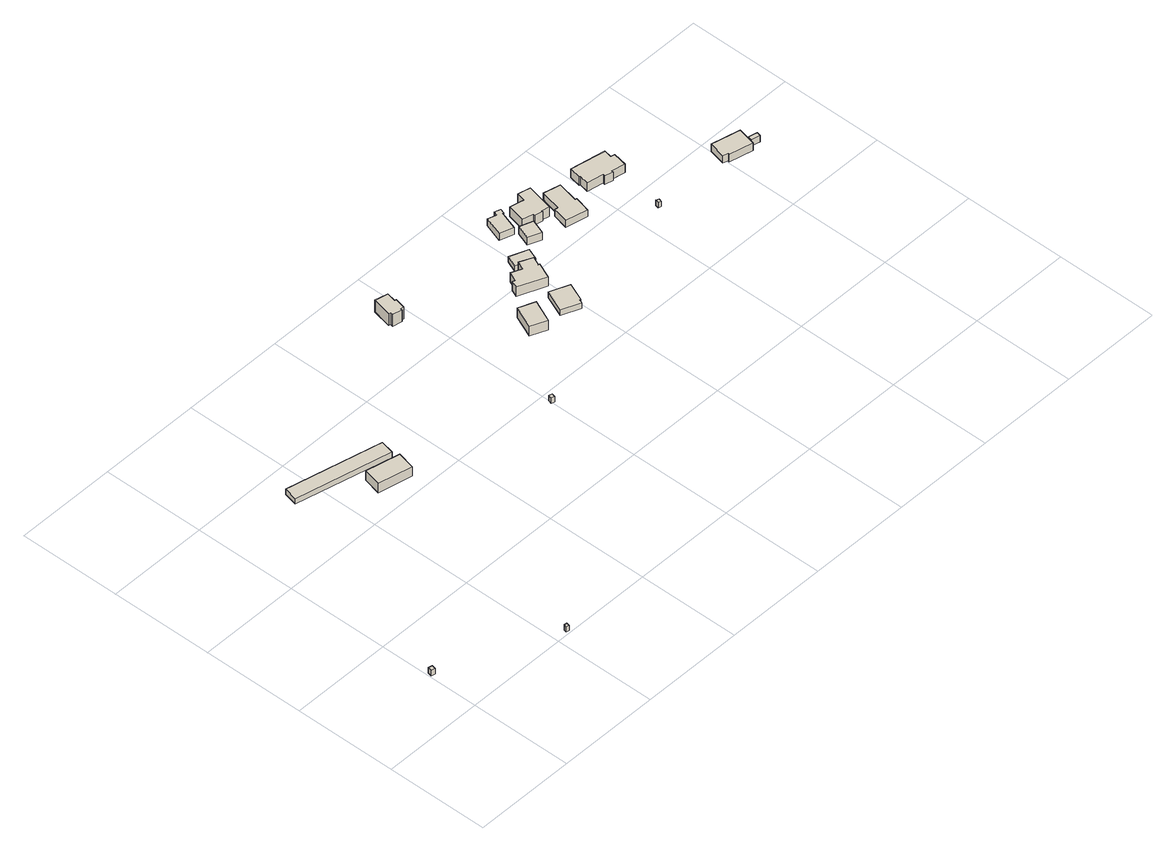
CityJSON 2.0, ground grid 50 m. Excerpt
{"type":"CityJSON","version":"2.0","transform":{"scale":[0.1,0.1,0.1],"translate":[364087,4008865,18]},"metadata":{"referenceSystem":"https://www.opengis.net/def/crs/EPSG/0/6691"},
"CityObjects":{
"building1":{"type":"Building","attributes":{"枝番":1,"利根川水系渡良瀬川洪水浸水想定区域（計画規模）.規模":"L1","利根川水系渡良瀬川洪水浸水想定区域（計画規模）.浸水ランク":"1","利根川水系渡良瀬川洪水浸水想定区域（計画規模）.浸水深":0.07,"利根川水系渡良瀬川洪水浸水想定区域（想定最大規模）.規模":"L2","利根川水系渡良瀬川洪水浸水想定区域（想定最大規模）.浸水ランク":"2","利根川水系渡良瀬川洪水浸水想定区域（想定最大規模）.浸水深":1.53,"利根川水系渡良瀬川洪水浸水想定区域（想定最大規模）.継続時間":39.6,"利根川水系利根川洪水浸水想定区域（計画規模）.規模":"L1","利根川水系利根川洪水浸水想定区域（計画規模）.浸水ランク":"3","利根川水系利根川洪水浸水想定区域（計画規模）.浸水深":3.94,"利根川水系利根川洪水浸水想定区域（想定最大規模）.規模":"L2","利根川水系利根川洪水浸水想定区域（想定最大規模）.浸水ランク":"4","利根川水系利根川洪水浸水想定区域（想定最大規模）.浸水深":5.42,"BuildingDetails.prefecture":"10","BuildingDetails.city":"10207"},"geometry":[{"type":"Solid","lod":"1","boundaries":[[[[0,1,2,3]],[[2,4,5,3]],[[1,6,4,2]],[[0,7,6,1]],[[3,5,7,0]],[[4,6,7,5]]]]}]},
"building2":{"type":"Building","attributes":{"枝番":1,"利根川水系渡良瀬川洪水浸水想定区域（想定最大規模）.規模":"L2","利根川水系渡良瀬川洪水浸水想定区域（想定最大規模）.浸水ランク":"2","利根川水系渡良瀬川洪水浸水想定区域（想定最大規模）.浸水深":1.93,"利根川水系渡良瀬川洪水浸水想定区域（想定最大規模）.継続時間":33.5,"利根川水系利根川洪水浸水想定区域（計画規模）.規模":"L1","利根川水系利根川洪水浸水想定区域（計画規模）.浸水ランク":"3","利根川水系利根川洪水浸水想定区域（計画規模）.浸水深":4.34,"利根川水系利根川洪水浸水想定区域（想定最大規模）.規模":"L2","利根川水系利根川洪水浸水想定区域（想定最大規模）.浸水ランク":"4","利根川水系利根川洪水浸水想定区域（想定最大規模）.浸水深":5.82,"BuildingDetails.prefecture":"10","BuildingDetails.city":"10207"},"geometry":[{"type":"Solid","lod":"1","boundaries":[[[[8,9,10,11]],[[10,12,13,11]],[[9,14,12,10]],[[8,15,14,9]],[[11,13,15,8]],[[12,14,15,13]]]]}]},
"building3":{"type":"Building","attributes":{"枝番":1,"利根川水系渡良瀬川洪水浸水想定区域（想定最大規模）.規模":"L2","利根川水系渡良瀬川洪水浸水想定区域（想定最大規模）.浸水ランク":"2","利根川水系渡良瀬川洪水浸水想定区域（想定最大規模）.浸水深":0.54,"利根川水系利根川洪水浸水想定区域（計画規模）.規模":"L1","利根川水系利根川洪水浸水想定区域（計画規模）.浸水ランク":"2","利根川水系利根川洪水浸水想定区域（計画規模）.浸水深":2.94,"利根川水系利根川洪水浸水想定区域（想定最大規模）.規模":"L2","利根川水系利根川洪水浸水想定区域（想定最大規模）.浸水ランク":"3","利根川水系利根川洪水浸水想定区域（想定最大規模）.浸水深":4.42,"BuildingDetails.prefecture":"10","BuildingDetails.city":"10207"},"geometry":[{"type":"Solid","lod":"1","boundaries":[[[[16,17,18,19]],[[18,20,21,19]],[[17,22,20,18]],[[16,23,22,17]],[[19,21,23,16]],[[20,22,23,21]]]]}]},
"building4":{"type":"Building","attributes":{"枝番":1,"利根川水系渡良瀬川洪水浸水想定区域（想定最大規模）.規模":"L2","利根川水系渡良瀬川洪水浸水想定区域（想定最大規模）.浸水ランク":"2","利根川水系渡良瀬川洪水浸水想定区域（想定最大規模）.浸水深":0.93,"利根川水系渡良瀬川洪水浸水想定区域（想定最大規模）.継続時間":7.1,"利根川水系利根川洪水浸水想定区域（計画規模）.規模":"L1","利根川水系利根川洪水浸水想定区域（計画規模）.浸水ランク":"3","利根川水系利根川洪水浸水想定区域（計画規模）.浸水深":3.33,"利根川水系利根川洪水浸水想定区域（想定最大規模）.規模":"L2","利根川水系利根川洪水浸水想定区域（想定最大規模）.浸水ランク":"3","利根川水系利根川洪水浸水想定区域（想定最大規模）.浸水深":4.82,"measuredHeight":8.4,"BuildingDetails.prefecture":"10","BuildingDetails.city":"10207"},"geometry":[{"type":"Solid","lod":"1","boundaries":[[[[24,25,26,27]],[[26,28,29,27]],[[25,30,28,26]],[[24,31,30,25]],[[27,29,31,24]],[[28,30,31,29]]]]}]},
"building5":{"type":"Building","attributes":{"枝番":1,"利根川水系渡良瀬川洪水浸水想定区域（想定最大規模）.規模":"L2","利根川水系渡良瀬川洪水浸水想定区域（想定最大規模）.浸水ランク":"2","利根川水系渡良瀬川洪水浸水想定区域（想定最大規模）.浸水深":0.63,"利根川水系渡良瀬川洪水浸水想定区域（想定最大規模）.継続時間":13.6,"利根川水系利根川洪水浸水想定区域（計画規模）.規模":"L1","利根川水系利根川洪水浸水想定区域（計画規模）.浸水ランク":"3","利根川水系利根川洪水浸水想定区域（計画規模）.浸水深":3.04,"利根川水系利根川洪水浸水想定区域（想定最大規模）.規模":"L2","利根川水系利根川洪水浸水想定区域（想定最大規模）.浸水ランク":"3","利根川水系利根川洪水浸水想定区域（想定最大規模）.浸水深":4.52,"BuildingDetails.prefecture":"10","BuildingDetails.city":"10207"},"geometry":[{"type":"Solid","lod":"1","boundaries":[[[[32,33,34,35]],[[34,36,37,35]],[[33,38,36,34]],[[32,39,38,33]],[[35,37,39,32]],[[36,38,39,37]]]]}]},
"building6":{"type":"Building","attributes":{"枝番":1,"利根川水系渡良瀬川洪水浸水想定区域（想定最大規模）.規模":"L2","利根川水系渡良瀬川洪水浸水想定区域（想定最大規模）.浸水ランク":"1","利根川水系渡良瀬川洪水浸水想定区域（想定最大規模）.浸水深":0.34,"利根川水系利根川洪水浸水想定区域（計画規模）.規模":"L1","利根川水系利根川洪水浸水想定区域（計画規模）.浸水ランク":"2","利根川水系利根川洪水浸水想定区域（計画規模）.浸水深":2.73,"利根川水系利根川洪水浸水想定区域（想定最大規模）.規模":"L2","利根川水系利根川洪水浸水想定区域（想定最大規模）.浸水ランク":"3","利根川水系利根川洪水浸水想定区域（想定最大規模）.浸水深":4.22,"usage":"411","measuredHeight":7.2,"BuildingDetails.prefecture":"10","BuildingDetails.city":"10207","BuildingDetails.surveyYear":2016},"geometry":[{"type":"Solid","lod":"1","boundaries":[[[[40,41,42,43,44,45,46,47,48,49]],[[48,50,51,49]],[[47,52,50,48]],[[46,53,52,47]],[[45,54,53,46]],[[44,55,54,45]],[[43,56,55,44]],[[42,57,56,43]],[[41,58,57,42]],[[40,59,58,41]],[[49,51,59,40]],[[50,52,53,54,55,56,57,58,59,51]]]]}]},
"building7":{"type":"Building","attributes":{"枝番":1,"利根川水系渡良瀬川洪水浸水想定区域（想定最大規模）.規模":"L2","利根川水系渡良瀬川洪水浸水想定区域（想定最大規模）.浸水ランク":"2","利根川水系渡良瀬川洪水浸水想定区域（想定最大規模）.浸水深":0.73,"利根川水系渡良瀬川洪水浸水想定区域（想定最大規模）.継続時間":8.1,"利根川水系利根川洪水浸水想定区域（計画規模）.規模":"L1","利根川水系利根川洪水浸水想定区域（計画規模）.浸水ランク":"3","利根川水系利根川洪水浸水想定区域（計画規模）.浸水深":3.13,"利根川水系利根川洪水浸水想定区域（想定最大規模）.規模":"L2","利根川水系利根川洪水浸水想定区域（想定最大規模）.浸水ランク":"3","利根川水系利根川洪水浸水想定区域（想定最大規模）.浸水深":4.62,"usage":"411","measuredHeight":6.1,"BuildingDetails.prefecture":"10","BuildingDetails.city":"10207","BuildingDetails.surveyYear":2016},"geometry":[{"type":"Solid","lod":"1","boundaries":[[[[60,61,62,63]],[[62,64,65,63]],[[61,66,64,62]],[[60,67,66,61]],[[63,65,67,60]],[[64,66,67,65]]]]}]},
"building8":{"type":"Building","attributes":{"枝番":1,"利根川水系渡良瀬川洪水浸水想定区域（想定最大規模）.規模":"L2","利根川水系渡良瀬川洪水浸水想定区域（想定最大規模）.浸水ランク":"2","利根川水系渡良瀬川洪水浸水想定区域（想定最大規模）.浸水深":0.53,"利根川水系渡良瀬川洪水浸水想定区域（想定最大規模）.継続時間":4.6,"利根川水系利根川洪水浸水想定区域（計画規模）.規模":"L1","利根川水系利根川洪水浸水想定区域（計画規模）.浸水ランク":"2","利根川水系利根川洪水浸水想定区域（計画規模）.浸水深":2.94,"利根川水系利根川洪水浸水想定区域（想定最大規模）.規模":"L2","利根川水系利根川洪水浸水想定区域（想定最大規模）.浸水ランク":"3","利根川水系利根川洪水浸水想定区域（想定最大規模）.浸水深":4.43,"usage":"411","measuredHeight":4.3,"BuildingDetails.prefecture":"10","BuildingDetails.city":"10207","BuildingDetails.surveyYear":2016},"geometry":[{"type":"Solid","lod":"1","boundaries":[[[[68,69,70,71,72,73]],[[72,74,75,73]],[[71,76,74,72]],[[70,77,76,71]],[[69,78,77,70]],[[68,79,78,69]],[[73,75,79,68]],[[74,76,77,78,79,75]]]]}]},
"building9":{"type":"Building","attributes":{"枝番":1,"利根川水系渡良瀬川洪水浸水想定区域（想定最大規模）.規模":"L2","利根川水系渡良瀬川洪水浸水想定区域（想定最大規模）.浸水ランク":"2","利根川水系渡良瀬川洪水浸水想定区域（想定最大規模）.浸水深":0.53,"利根川水系渡良瀬川洪水浸水想定区域（想定最大規模）.継続時間":4.6,"利根川水系利根川洪水浸水想定区域（計画規模）.規模":"L1","利根川水系利根川洪水浸水想定区域（計画規模）.浸水ランク":"2","利根川水系利根川洪水浸水想定区域（計画規模）.浸水深":2.94,"利根川水系利根川洪水浸水想定区域（想定最大規模）.規模":"L2","利根川水系利根川洪水浸水想定区域（想定最大規模）.浸水ランク":"3","利根川水系利根川洪水浸水想定区域（想定最大規模）.浸水深":4.43,"usage":"411","measuredHeight":6.9,"BuildingDetails.prefecture":"10","BuildingDetails.city":"10207","BuildingDetails.surveyYear":2016},"geometry":[{"type":"Solid","lod":"1","boundaries":[[[[80,81,82,83,84,85,86,87,88,89]],[[88,90,91,89]],[[87,92,90,88]],[[86,93,92,87]],[[85,94,93,86]],[[84,95,94,85]],[[83,96,95,84]],[[82,97,96,83]],[[81,98,97,82]],[[80,99,98,81]],[[89,91,99,80]],[[90,92,93,94,95,96,97,98,99,91]]]]}]},
"building10":{"type":"Building","attributes":{"枝番":1,"利根川水系渡良瀬川洪水浸水想定区域（想定最大規模）.規模":"L2","利根川水系渡良瀬川洪水浸水想定区域（想定最大規模）.浸水ランク":"2","利根川水系渡良瀬川洪水浸水想定区域（想定最大規模）.浸水深":0.53,"利根川水系利根川洪水浸水想定区域（計画規模）.規模":"L1","利根川水系利根川洪水浸水想定区域（計画規模）.浸水ランク":"2","利根川水系利根川洪水浸水想定区域（計画規模）.浸水深":2.93,"利根川水系利根川洪水浸水想定区域（想定最大規模）.規模":"L2","利根川水系利根川洪水浸水想定区域（想定最大規模）.浸水ランク":"3","利根川水系利根川洪水浸水想定区域（想定最大規模）.浸水深":4.42,"usage":"411","BuildingDetails.prefecture":"10","BuildingDetails.city":"10207","BuildingDetails.surveyYear":2016},"geometry":[{"type":"Solid","lod":"1","boundaries":[[[[100,101,102,103]],[[102,104,105,103]],[[101,106,104,102]],[[100,107,106,101]],[[103,105,107,100]],[[104,106,107,105]]]]}]},
"building11":{"type":"Building","attributes":{"枝番":1,"利根川水系渡良瀬川洪水浸水想定区域（想定最大規模）.規模":"L2","利根川水系渡良瀬川洪水浸水想定区域（想定最大規模）.浸水ランク":"1","利根川水系渡良瀬川洪水浸水想定区域（想定最大規模）.浸水深":0.33,"利根川水系利根川洪水浸水想定区域（計画規模）.規模":"L1","利根川水系利根川洪水浸水想定区域（計画規模）.浸水ランク":"2","利根川水系利根川洪水浸水想定区域（計画規模）.浸水深":2.73,"利根川水系利根川洪水浸水想定区域（想定最大規模）.規模":"L2","利根川水系利根川洪水浸水想定区域（想定最大規模）.浸水ランク":"3","利根川水系利根川洪水浸水想定区域（想定最大規模）.浸水深":4.23,"usage":"411","measuredHeight":4.3,"BuildingDetails.prefecture":"10","BuildingDetails.city":"10207","BuildingDetails.surveyYear":2016},"geometry":[{"type":"Solid","lod":"1","boundaries":[[[[108,109,110,111,112,113,114,115]],[[114,116,117,115]],[[113,118,116,114]],[[112,119,118,113]],[[111,120,119,112]],[[110,121,120,111]],[[109,122,121,110]],[[108,123,122,109]],[[115,117,123,108]],[[116,118,119,120,121,122,123,117]]]]}]},
"building12":{"type":"Building","attributes":{"枝番":1,"利根川水系渡良瀬川洪水浸水想定区域（想定最大規模）.規模":"L2","利根川水系渡良瀬川洪水浸水想定区域（想定最大規模）.浸水ランク":"1","利根川水系渡良瀬川洪水浸水想定区域（想定最大規模）.浸水深":0.33,"利根川水系利根川洪水浸水想定区域（計画規模）.規模":"L1","利根川水系利根川洪水浸水想定区域（計画規模）.浸水ランク":"2","利根川水系利根川洪水浸水想定区域（計画規模）.浸水深":2.73,"利根川水系利根川洪水浸水想定区域（想定最大規模）.規模":"L2","利根川水系利根川洪水浸水想定区域（想定最大規模）.浸水ランク":"3","利根川水系利根川洪水浸水想定区域（想定最大規模）.浸水深":4.23,"usage":"411","measuredHeight":4.7,"BuildingDetails.prefecture":"10","BuildingDetails.city":"10207","BuildingDetails.surveyYear":2016},"geometry":[{"type":"Solid","lod":"1","boundaries":[[[[124,125,126,127]],[[126,128,129,127]],[[125,130,128,126]],[[124,131,130,125]],[[127,129,131,124]],[[128,130,131,129]]]]}]},
"building13":{"type":"Building","attributes":{"枝番":1,"利根川水系渡良瀬川洪水浸水想定区域（想定最大規模）.規模":"L2","利根川水系渡良瀬川洪水浸水想定区域（想定最大規模）.浸水ランク":"1","利根川水系渡良瀬川洪水浸水想定区域（想定最大規模）.浸水深":0.33,"利根川水系利根川洪水浸水想定区域（計画規模）.規模":"L1","利根川水系利根川洪水浸水想定区域（計画規模）.浸水ランク":"2","利根川水系利根川洪水浸水想定区域（計画規模）.浸水深":2.73,"利根川水系利根川洪水浸水想定区域（想定最大規模）.規模":"L2","利根川水系利根川洪水浸水想定区域（想定最大規模）.浸水ランク":"3","利根川水系利根川洪水浸水想定区域（想定最大規模）.浸水深":4.23,"usage":"411","measuredHeight":7.8,"BuildingDetails.prefecture":"10","BuildingDetails.city":"10207","BuildingDetails.surveyYear":2016},"geometry":[{"type":"Solid","lod":"1","boundaries":[[[[132,133,134,135,136,137,138,139,140,141]],[[140,142,143,141]],[[139,144,142,140]],[[138,145,144,139]],[[137,146,145,138]],[[136,147,146,137]],[[135,148,147,136]],[[134,149,148,135]],[[133,150,149,134]],[[132,151,150,133]],[[141,143,151,132]],[[142,144,145,146,147,148,149,150,151,143]]]]}]},
"building14":{"type":"Building","attributes":{"枝番":1,"利根川水系渡良瀬川洪水浸水想定区域（想定最大規模）.規模":"L2","利根川水系渡良瀬川洪水浸水想定区域（想定最大規模）.浸水ランク":"1","利根川水系渡良瀬川洪水浸水想定区域（想定最大規模）.浸水深":0.43,"利根川水系利根川洪水浸水想定区域（計画規模）.規模":"L1","利根川水系利根川洪水浸水想定区域（計画規模）.浸水ランク":"2","利根川水系利根川洪水浸水想定区域（計画規模）.浸水深":2.83,"利根川水系利根川洪水浸水想定区域（想定最大規模）.規模":"L2","利根川水系利根川洪水浸水想定区域（想定最大規模）.浸水ランク":"3","利根川水系利根川洪水浸水想定区域（想定最大規模）.浸水深":4.32,"usage":"411","measuredHeight":4.6,"BuildingDetails.prefecture":"10","BuildingDetails.city":"10207","BuildingDetails.surveyYear":2016},"geometry":[{"type":"Solid","lod":"1","boundaries":[[[[152,153,154,155,156,157,158,159]],[[158,160,161,159]],[[157,162,160,158]],[[156,163,162,157]],[[155,164,163,156]],[[154,165,164,155]],[[153,166,165,154]],[[152,167,166,153]],[[159,161,167,152]],[[160,162,163,164,165,166,167,161]]]]}]},
"building15":{"type":"Building","attributes":{"枝番":1,"利根川水系渡良瀬川洪水浸水想定区域（想定最大規模）.規模":"L2","利根川水系渡良瀬川洪水浸水想定区域（想定最大規模）.浸水ランク":"1","利根川水系渡良瀬川洪水浸水想定区域（想定最大規模）.浸水深":0.03,"利根川水系利根川洪水浸水想定区域（計画規模）.規模":"L1","利根川水系利根川洪水浸水想定区域（計画規模）.浸水ランク":"2","利根川水系利根川洪水浸水想定区域（計画規模）.浸水深":2.44,"利根川水系利根川洪水浸水想定区域（想定最大規模）.規模":"L2","利根川水系利根川洪水浸水想定区域（想定最大規模）.浸水ランク":"3","利根川水系利根川洪水浸水想定区域（想定最大規模）.浸水深":3.93,"BuildingDetails.prefecture":"10","BuildingDetails.city":"10207"},"geometry":[{"type":"Solid","lod":"1","boundaries":[[[[168,169,170,171]],[[170,172,173,171]],[[169,174,172,170]],[[168,175,174,169]],[[171,173,175,168]],[[172,174,175,173]]]]}]},
"building16":{"type":"Building","attributes":{"枝番":1,"利根川水系渡良瀬川洪水浸水想定区域（想定最大規模）.規模":"L2","利根川水系渡良瀬川洪水浸水想定区域（想定最大規模）.浸水ランク":"1","利根川水系渡良瀬川洪水浸水想定区域（想定最大規模）.浸水深":0.03,"利根川水系利根川洪水浸水想定区域（計画規模）.規模":"L1","利根川水系利根川洪水浸水想定区域（計画規模）.浸水ランク":"2","利根川水系利根川洪水浸水想定区域（計画規模）.浸水深":2.43,"利根川水系利根川洪水浸水想定区域（想定最大規模）.規模":"L2","利根川水系利根川洪水浸水想定区域（想定最大規模）.浸水ランク":"3","利根川水系利根川洪水浸水想定区域（想定最大規模）.浸水深":3.92,"usage":"411","measuredHeight":5.6,"BuildingDetails.prefecture":"10","BuildingDetails.city":"10207","BuildingDetails.surveyYear":2016},"geometry":[{"type":"Solid","lod":"1","boundaries":[[[[176,177,178,179,180,181,182,183,184,185,186,187]],[[186,188,189,187]],[[185,190,188,186]],[[184,191,190,185]],[[183,192,191,184]],[[182,193,192,183]],[[181,194,193,182]],[[180,195,194,181]],[[179,196,195,180]],[[178,197,196,179]],[[177,198,197,178]],[[176,199,198,177]],[[187,189,199,176]],[[188,190,191,192,193,194,195,196,197,198,199,189]]]]}]},
"building17":{"type":"Building","attributes":{"枝番":1,"利根川水系渡良瀬川洪水浸水想定区域（想定最大規模）.規模":"L2","利根川水系渡良瀬川洪水浸水想定区域（想定最大規模）.浸水ランク":"1","利根川水系渡良瀬川洪水浸水想定区域（想定最大規模）.浸水深":0.13,"利根川水系利根川洪水浸水想定区域（計画規模）.規模":"L1","利根川水系利根川洪水浸水想定区域（計画規模）.浸水ランク":"2","利根川水系利根川洪水浸水想定区域（計画規模）.浸水深":2.33,"利根川水系利根川洪水浸水想定区域（想定最大規模）.規模":"L2","利根川水系利根川洪水浸水想定区域（想定最大規模）.浸水ランク":"3","利根川水系利根川洪水浸水想定区域（想定最大規模）.浸水深":3.83,"usage":"411","measuredHeight":4.7,"BuildingDetails.prefecture":"10","BuildingDetails.city":"10207","BuildingDetails.surveyYear":2016},"geometry":[{"type":"Solid","lod":"1","boundaries":[[[[200,201,202,203,204,205]],[[204,206,207,205]],[[203,208,206,204]],[[202,209,208,203]],[[201,210,209,202]],[[200,211,210,201]],[[205,207,211,200]],[[206,208,209,210,211,207]]]]}]},
"building18":{"type":"Building","attributes":{"枝番":1,"利根川水系渡良瀬川洪水浸水想定区域（想定最大規模）.規模":"L2","利根川水系渡良瀬川洪水浸水想定区域（想定最大規模）.浸水ランク":"1","利根川水系渡良瀬川洪水浸水想定区域（想定最大規模）.浸水深":0.23,"利根川水系利根川洪水浸水想定区域（計画規模）.規模":"L1","利根川水系利根川洪水浸水想定区域（計画規模）.浸水ランク":"2","利根川水系利根川洪水浸水想定区域（計画規模）.浸水深":2.63,"利根川水系利根川洪水浸水想定区域（想定最大規模）.規模":"L2","利根川水系利根川洪水浸水想定区域（想定最大規模）.浸水ランク":"3","利根川水系利根川洪水浸水想定区域（想定最大規模）.浸水深":4.13,"usage":"411","measuredHeight":3.6,"BuildingDetails.prefecture":"10","BuildingDetails.city":"10207","BuildingDetails.surveyYear":2016},"geometry":[{"type":"Solid","lod":"1","boundaries":[[[[212,213,214,215]],[[214,216,217,215]],[[213,218,216,214]],[[212,219,218,213]],[[215,217,219,212]],[[216,218,219,217]]]]}]}
},
"vertices":[
[8,244,0],[13,265,0],[32,260,0],[27,240,0],[32,260,30],[27,240,30],[13,265,30],[8,244,30],
[561,13,0],[564,28,0],[578,25,0],[575,10,0],[578,25,30],[575,10,30],[564,28,30],[561,13,30],
[368,1311,7],[383,1378,7],[844,1272,7],[829,1205,7],[844,1272,37],[829,1205,37],[383,1378,37],[368,1311,37],
[643,1110,4],[663,1198,4],[826,1161,4],[807,1074,4],[826,1161,56],[807,1074,56],[663,1198,56],[643,1110,56],
[1489,939,10],[1493,957,10],[1509,953,10],[1504,935,10],[1509,953,40],[1504,935,40],[1493,957,40],[1489,939,40],
[1386,1709,12],[1389,1722,12],[1378,1724,12],[1400,1818,12],[1462,1804,12],[1452,1759,12],[1460,1757,12],[1448,1705,12],[1433,1708,12],[1431,1699,12],[1433,1708,77],[1431,1699,77],[1448,1705,77],[1460,1757,77],[1452,1759,77],[1462,1804,77],[1400,1818,77],[1378,1724,77],[1389,1722,77],[1386,1709,77],
[1717,1266,9],[1763,1375,9],[1841,1342,9],[1794,1233,9],[1841,1342,63],[1794,1233,63],[1763,1375,63],[1717,1266,63],
[1888,1253,10],[1931,1360,10],[2024,1321,10],[1988,1233,10],[1983,1235,10],[1976,1217,10],[1983,1235,42],[1976,1217,42],[1988,1233,42],[2024,1321,42],[1931,1360,42],[1888,1253,42],
[1849,1459,11],[1864,1493,11],[1876,1487,11],[1895,1533,11],[1945,1511,11],[1962,1550,11],[2024,1523,11],[2006,1481,11],[2012,1479,11],[1979,1403,11],[2012,1479,62],[1979,1403,62],[2006,1481,62],[2024,1523,62],[1962,1550,62],[1945,1511,62],[1895,1533,62],[1876,1487,62],[1864,1493,62],[1849,1459,62],
[1952,1560,11],[1974,1615,11],[2062,1582,11],[2041,1526,11],[2062,1582,41],[2041,1526,41],[1974,1615,41],[1952,1560,41],
[2039,1725,13],[2070,1818,13],[2113,1804,13],[2119,1824,13],[2148,1814,13],[2140,1791,13],[2135,1793,13],[2105,1703,13],[2135,1793,52],[2105,1703,52],[2140,1791,52],[2148,1814,52],[2119,1824,52],[2113,1804,52],[2070,1818,52],[2039,1725,52],
[2097,1623,12],[2121,1692,12],[2185,1670,12],[2160,1600,12],[2185,1670,54],[2160,1600,54],[2121,1692,54],[2097,1623,54],
[2243,1677,12],[2241,1671,12],[2202,1680,12],[2204,1689,12],[2152,1701,12],[2172,1788,12],[2239,1773,12],[2249,1815,12],[2309,1801,12],[2279,1669,12],[2309,1801,65],[2279,1669,65],[2249,1815,65],[2239,1773,65],[2172,1788,65],[2152,1701,65],[2204,1689,65],[2202,1680,65],[2241,1671,65],[2243,1677,65],
[2277,1579,12],[2295,1655,12],[2311,1652,12],[2334,1752,12],[2415,1733,12],[2392,1633,12],[2400,1631,12],[2382,1555,12],[2400,1631,50],[2382,1555,50],[2392,1633,50],[2415,1733,50],[2334,1752,50],[2311,1652,50],[2295,1655,50],[2277,1579,50],
[2609,1379,13],[2614,1395,13],[2628,1390,13],[2623,1374,13],[2628,1390,43],[2623,1374,43],[2614,1395,43],[2609,1379,43],
[2605,1627,14],[2604,1619,14],[2564,1627,14],[2566,1637,14],[2487,1652,14],[2496,1700,14],[2491,1701,14],[2502,1757,14],[2671,1724,14],[2664,1687,14],[2683,1683,14],[2670,1614,14],[2683,1683,61],[2670,1614,61],[2664,1687,61],[2671,1724,61],[2502,1757,61],[2491,1701,61],[2496,1700,61],[2487,1652,61],[2566,1637,61],[2564,1627,61],[2604,1619,61],[2605,1627,61],
[2997,1345,14],[2999,1353,14],[2975,1359,14],[2994,1440,14],[3131,1408,14],[3111,1319,14],[3131,1408,55],[3111,1319,55],[2994,1440,55],[2975,1359,55],[2999,1353,55],[2997,1345,55],
[3123,1341,15],[3128,1361,15],[3171,1351,15],[3166,1331,15],[3171,1351,50],[3166,1331,50],[3128,1361,50],[3123,1341,50]
]}
